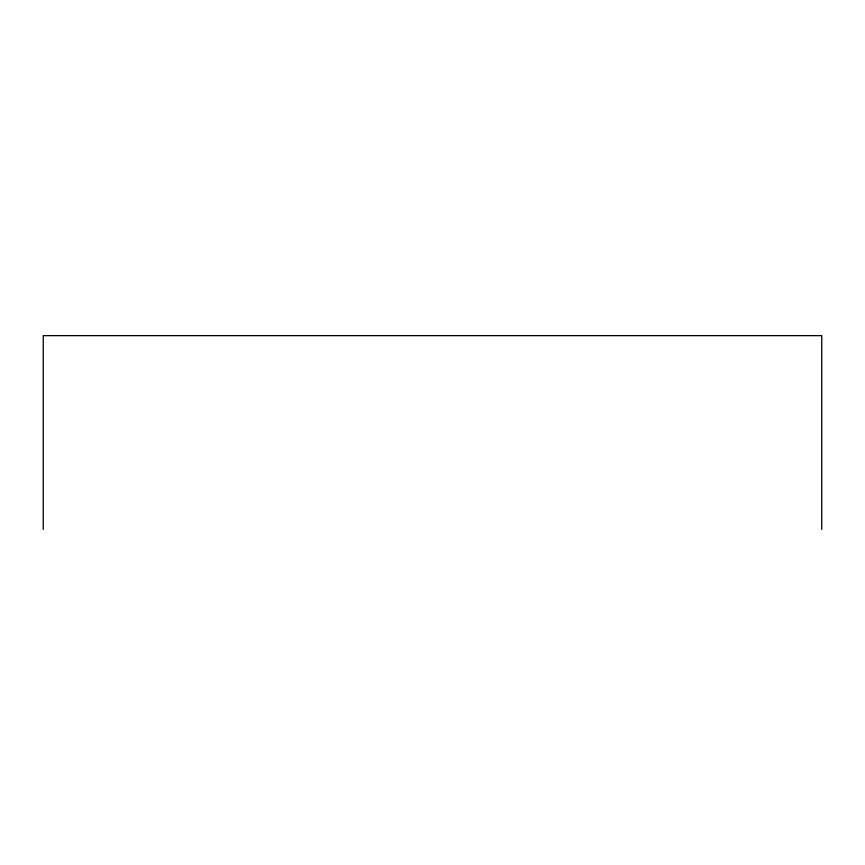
<?xml version="1.0" encoding="UTF-8"?>
<svg xmlns="http://www.w3.org/2000/svg" width="865" height="865" viewBox="0 0 865 865"><rect width="100%" height="100%" fill="white"/><g stroke="black" fill="none" stroke-linecap="round" stroke-linejoin="round"><path stroke-width="1.3" d="M821.75 529.369L821.75 335.631L43.25 335.631L43.25 529.369"/></g></svg>
